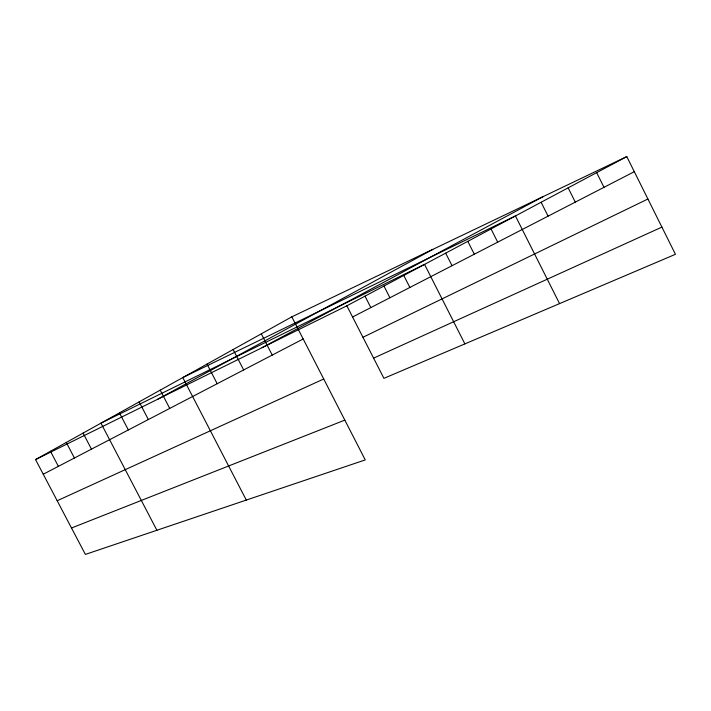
<?xml version="1.0" encoding="UTF-8"?>
<svg xmlns="http://www.w3.org/2000/svg" width="711" height="711" viewBox="0 0 711 711"><rect width="100%" height="100%" fill="white"/><g stroke="black" fill="none" stroke-linecap="round" stroke-linejoin="round"><path stroke-width="1.07" d="M291.821 316.839L365.241 459.91L85.382 554.411L35.55 459.582L291.821 316.839L626.791 156.589L675.45 254.307L383.922 378.341L346.87 305.81L626.791 156.589M157.984 399.102L432.786 249.401M262.083 347.688L542.946 196.698M43.247 474.228L303.179 338.978M352.585 317.008L634.31 171.68M35.55 459.582L346.87 305.81M362.948 337.272L647.917 199M57.182 500.748L323.718 378.999M373.604 358.131L661.905 227.093M71.5 528.006L344.817 420.121M83.08 433.106L91.461 449.139M66.283 442.464L74.424 458.008M50.463 451.272L58.382 466.354M119.439 412.851L128.353 429.951M156.9 530.264L100.953 423.152L424.547 264.394L464.878 343.893M160.224 390.135L169.725 408.416M139.152 401.875L148.35 419.543M207.025 364.068L217.193 383.718M246.299 500.073L182.789 377.568L515.439 215.948L559.548 303.615M261.301 333.832L272.233 355.073M233.128 349.528L243.66 369.942M403.777 275.468L409.874 287.457M383.949 286.035L389.912 297.749M365.001 296.14L370.84 307.587M445.673 253.143L452.036 265.71M491.034 228.96L497.691 242.158M467.802 241.34L474.308 254.218M568.151 187.846L575.297 202.128M541.107 202.262L548.083 216.162M596.671 172.649L603.995 187.322"/></g></svg>
